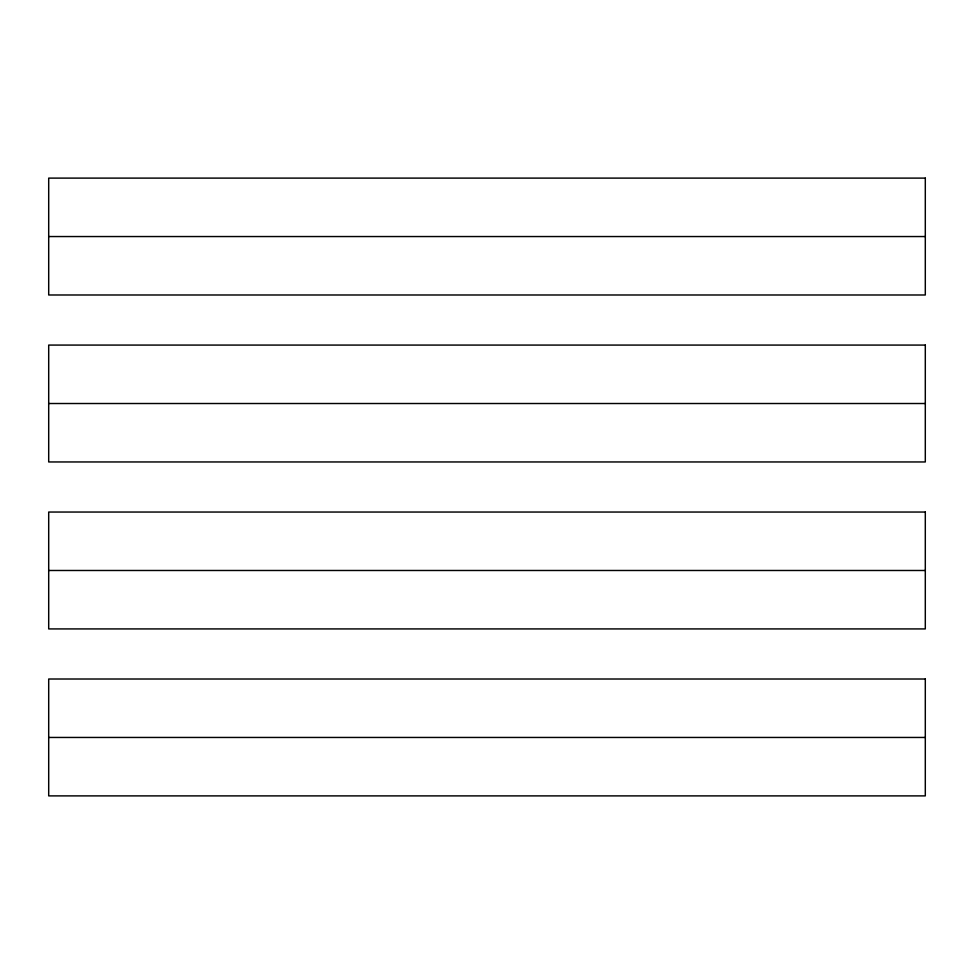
<?xml version="1.0" encoding="UTF-8"?>
<svg xmlns="http://www.w3.org/2000/svg" width="974" height="974" viewBox="0 0 974 974"><rect width="100%" height="100%" fill="white"/><g stroke="black" fill="none" stroke-linecap="round" stroke-linejoin="round"><path stroke-width="1.46" d="M48.7 236.548L925.3 236.548M48.7 403.516L925.3 403.516M48.7 570.484L925.3 570.484M48.7 737.452L925.3 737.452M925.3 178.108L48.7 178.108L48.7 294.988L925.3 294.988L925.3 178.108M925.3 345.076L48.7 345.076L48.7 461.956L925.3 461.956L925.3 345.076M925.3 512.044L48.7 512.044L48.7 628.924L925.3 628.924L925.3 512.044M925.3 679.012L48.7 679.012L48.7 795.892L925.3 795.892L925.3 679.012"/></g></svg>
